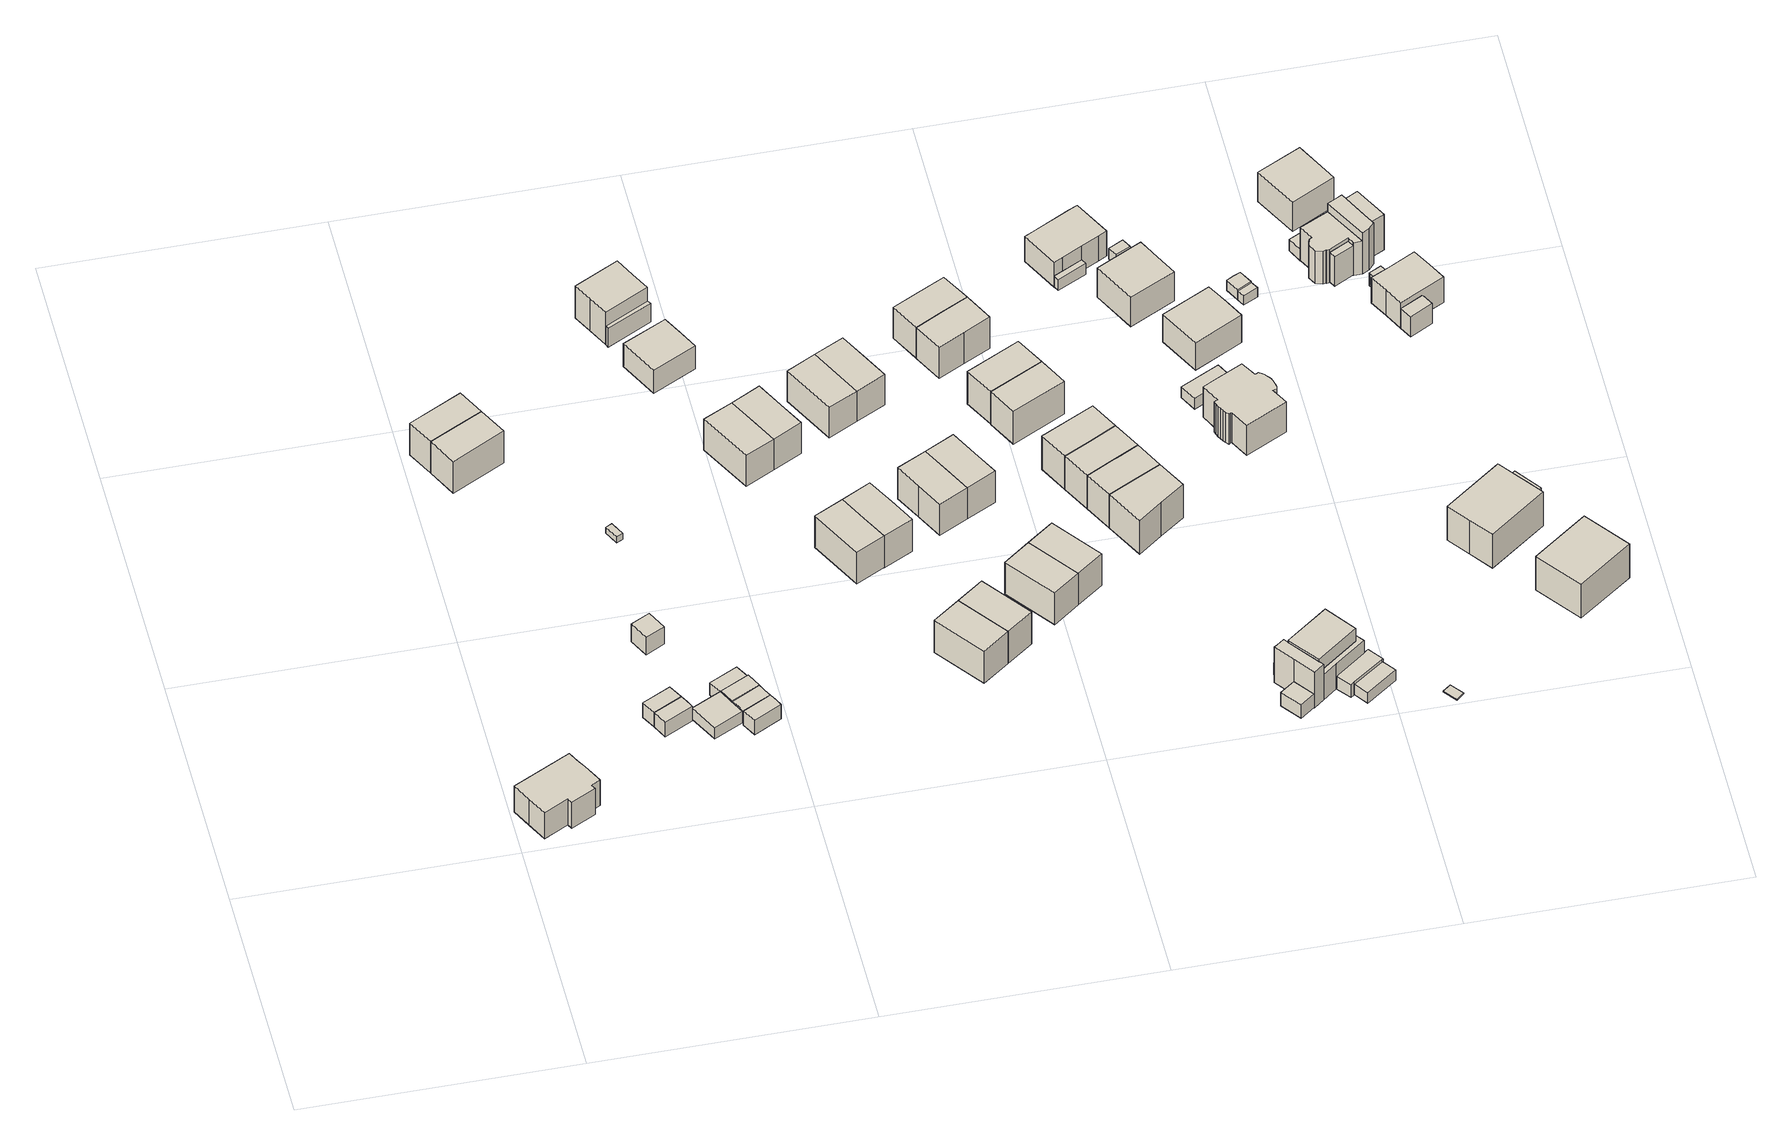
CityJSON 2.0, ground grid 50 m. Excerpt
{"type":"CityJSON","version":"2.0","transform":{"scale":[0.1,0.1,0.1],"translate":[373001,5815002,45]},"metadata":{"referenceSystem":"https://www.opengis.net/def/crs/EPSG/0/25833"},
"CityObjects":{
"building1":{"type":"Building","attributes":{"Gemeindeschluessel":"11000005","BezugspunktDach":"2200","function":"31001_1010","measuredHeight":8.05,"storeysAboveGround":1},"address":[{"country":"Germany","locality":"Berlin","thoroughfareNumber":"6","thoroughfareName":"Saint-Exupéry-Straße"}],"geometry":[{"type":"Solid","lod":"1","boundaries":[[[[0,1,2,3,4,5,6,7,8,9,10,11]],[[12,13,14,15,16,17,18,19,20,21,22,23]],[[12,23,11,10]],[[13,12,10,9]],[[14,13,9,8]],[[15,14,8,7]],[[16,15,7,6]],[[17,16,6,5]],[[18,17,5,4]],[[19,18,4,3]],[[20,19,3,2]],[[21,20,2,1]],[[22,21,1,0]],[[23,22,0,11]]]]}]},
"building2":{"type":"Building","attributes":{"Gemeindeschluessel":"11000005","BezugspunktDach":"2200","function":"31001_1010","measuredHeight":9.46,"storeysAboveGround":2},"address":[{"country":"Germany","locality":"Berlin","thoroughfareNumber":"23","thoroughfareName":"Am Landschaftspark Gatow"}],"geometry":[{"type":"Solid","lod":"1","boundaries":[[[[24,25,26,27,28]],[[29,30,31,32,33]],[[29,33,28,27]],[[30,29,27,26]],[[31,30,26,25]],[[32,31,25,24]],[[33,32,24,28]]]]}]},
"building3":{"type":"Building","attributes":{"Gemeindeschluessel":"11000005","BezugspunktDach":"2200","function":"31001_1010","measuredHeight":9.42,"storeysAboveGround":2},"address":[{"country":"Germany","locality":"Berlin","thoroughfareNumber":"21","thoroughfareName":"Am Landschaftspark Gatow"}],"geometry":[{"type":"Solid","lod":"1","boundaries":[[[[34,35,26,24]],[[30,36,37,32]],[[30,32,24,26]],[[36,30,26,35]],[[37,36,35,34]],[[32,37,34,24]]]]}]},
"building4":{"type":"Building","attributes":{"Gemeindeschluessel":"11000005","BezugspunktDach":"2200","function":"31001_2463","measuredHeight":3.74,"storeysAboveGround":1},"address":[{"country":"Germany","locality":"Berlin","thoroughfareNumber":"17 (4)","thoroughfareName":"Am Landschaftspark Gatow"}],"geometry":[{"type":"Solid","lod":"1","boundaries":[[[[38,39,40,41]],[[42,43,44,45]],[[42,45,41,40]],[[43,42,40,39]],[[44,43,39,38]],[[45,44,38,41]]]]}]},
"building5":{"type":"Building","attributes":{"Gemeindeschluessel":"11000005","BezugspunktDach":"2200","function":"31001_2463","measuredHeight":3.91,"storeysAboveGround":1},"address":[{"country":"Germany","locality":"Berlin","thoroughfareNumber":"17 (5)","thoroughfareName":"Am Landschaftspark Gatow"}],"geometry":[{"type":"Solid","lod":"1","boundaries":[[[[46,47,48,39,38]],[[43,49,50,51,44]],[[43,44,38,39]],[[49,43,39,48]],[[50,49,48,47]],[[51,50,47,46]],[[44,51,46,38]]]]}]},
"building6":{"type":"Building","attributes":{"Gemeindeschluessel":"11000005","BezugspunktDach":"2200","function":"31001_1313","measuredHeight":4.17,"storeysAboveGround":1},"address":[{"country":"Germany","locality":"Berlin","thoroughfareNumber":"10 (1)","thoroughfareName":"Saint-Exupéry-Straße"}],"geometry":[{"type":"Solid","lod":"1","boundaries":[[[[52,53,54,55]],[[56,57,58,59]],[[56,59,55,54]],[[57,56,54,53]],[[58,57,53,52]],[[59,58,52,55]]]]}]},
"building7":{"type":"Building","attributes":{"Gemeindeschluessel":"11000005","BezugspunktDach":"2200","function":"51009_1610","measuredHeight":2.69,"storeysAboveGround":0},"address":[{"country":"Germany","locality":"Berlin"}],"geometry":[{"type":"Solid","lod":"1","boundaries":[[[[60,61,62,63,64,65]],[[66,67,68,69,70,71]],[[66,71,65,64]],[[67,66,64,63]],[[68,67,63,62]],[[69,68,62,61]],[[70,69,61,60]],[[71,70,60,65]]]]}]},
"building8":{"type":"Building","attributes":{"Gemeindeschluessel":"11000005","BezugspunktDach":"2200","function":"31001_2463","measuredHeight":2.83,"storeysAboveGround":1},"address":[{"country":"Germany","locality":"Berlin","thoroughfareNumber":"17","thoroughfareName":"Am Landschaftspark Gatow"}],"geometry":[{"type":"Solid","lod":"1","boundaries":[[[[64,63,72,73,74]],[[75,76,77,78,79]],[[75,79,74,73]],[[76,75,73,72]],[[77,76,72,63]],[[78,77,63,64]],[[79,78,64,74]]]]}]},
"building9":{"type":"Building","attributes":{"Gemeindeschluessel":"11000005","BezugspunktDach":"2200","function":"31001_2463","measuredHeight":3.76,"storeysAboveGround":1},"address":[{"country":"Germany","locality":"Berlin","thoroughfareNumber":"17 (1)","thoroughfareName":"Am Landschaftspark Gatow"}],"geometry":[{"type":"Solid","lod":"1","boundaries":[[[[80,81,82,83]],[[84,85,86,87]],[[84,87,83,82]],[[85,84,82,81]],[[86,85,81,80]],[[87,86,80,83]]]]}]},
"building10":{"type":"Building","attributes":{"Gemeindeschluessel":"11000005","BezugspunktDach":"2200","function":"31001_2523","measuredHeight":1.41,"storeysAboveGround":1},"address":[{"country":"Germany","locality":"Berlin","thoroughfareNumber":"10 (2)","thoroughfareName":"Saint-Exupéry-Straße"}],"geometry":[{"type":"Solid","lod":"1","boundaries":[[[[88,89,90,91]],[[92,93,94,95]],[[92,95,91,90]],[[93,92,90,89]],[[94,93,89,88]],[[95,94,88,91]]]]}]},
"building11":{"type":"Building","attributes":{"Gemeindeschluessel":"11000005","BezugspunktDach":"2200","function":"31001_2463","measuredHeight":3.39,"storeysAboveGround":1},"address":[{"country":"Germany","locality":"Berlin","thoroughfareNumber":"17 (2)","thoroughfareName":"Am Landschaftspark Gatow"}],"geometry":[{"type":"Solid","lod":"1","boundaries":[[[[96,97,98,99,100,101,102]],[[103,104,105,106,69,107,68]],[[103,68,102,101]],[[104,103,101,100]],[[105,104,100,99]],[[106,105,99,98]],[[69,106,98,97]],[[107,69,97,96]],[[68,107,96,102]]]]}]},
"building12":{"type":"Building","attributes":{"Gemeindeschluessel":"11000005","BezugspunktDach":"2200","function":"31001_2463","measuredHeight":3.74,"storeysAboveGround":1},"address":[{"country":"Germany","locality":"Berlin","thoroughfareNumber":"17 (3)","thoroughfareName":"Am Landschaftspark Gatow"}],"geometry":[{"type":"Solid","lod":"1","boundaries":[[[[108,109,110,99,98]],[[111,112,113,114,115]],[[111,115,98,99]],[[112,111,99,110]],[[113,112,110,109]],[[114,113,109,108]],[[115,114,108,98]]]]}]},
"building13":{"type":"Building","attributes":{"Gemeindeschluessel":"11000005","BezugspunktDach":"2200","function":"31001_1010","measuredHeight":8.36,"storeysAboveGround":1},"address":[{"country":"Germany","locality":"Berlin","thoroughfareNumber":"30","thoroughfareName":"Am Landschaftspark Gatow"}],"geometry":[{"type":"Solid","lod":"1","boundaries":[[[[116,117,118,119,120,121]],[[122,123,124,125,126,127]],[[122,127,121,120]],[[123,122,120,119]],[[124,123,119,118]],[[125,124,118,117]],[[126,125,117,116]],[[127,126,116,121]]]]}]},
"building14":{"type":"Building","attributes":{"Gemeindeschluessel":"11000005","BezugspunktDach":"2200","function":"51009_1610","measuredHeight":4.44,"storeysAboveGround":0},"address":[{"country":"Germany","locality":"Berlin"}],"geometry":[{"type":"Solid","lod":"1","boundaries":[[[[128,129,130,131]],[[124,132,133,125]],[[124,125,131,130]],[[132,124,130,129]],[[133,132,129,128]],[[125,133,128,131]]]]}]},
"building15":{"type":"Building","attributes":{"Gemeindeschluessel":"11000005","BezugspunktDach":"2200","function":"31001_1010","measuredHeight":7.75,"storeysAboveGround":1},"address":[{"country":"Germany","locality":"Berlin","thoroughfareNumber":"28","thoroughfareName":"Am Landschaftspark Gatow"}],"geometry":[{"type":"Solid","lod":"1","boundaries":[[[[134,135,136,137,138]],[[139,140,141,142,143]],[[139,143,138,137]],[[140,139,137,136]],[[141,140,136,135]],[[142,141,135,134]],[[143,142,134,138]]]]}]},
"building16":{"type":"Building","attributes":{"Gemeindeschluessel":"11000005","BezugspunktDach":"2200","function":"31001_1010","measuredHeight":10.39,"storeysAboveGround":2},"address":[{"country":"Germany","locality":"Berlin","thoroughfareNumber":"78","thoroughfareName":"Jules-Verne-Straße"}],"geometry":[{"type":"Solid","lod":"1","boundaries":[[[[144,145,146,147,148]],[[149,150,151,152,153]],[[149,153,148,147]],[[150,149,147,146]],[[151,150,146,145]],[[152,151,145,144]],[[153,152,144,148]]]]}]},
"building17":{"type":"Building","attributes":{"Gemeindeschluessel":"11000005","BezugspunktDach":"2200","function":"31001_1010","measuredHeight":9.96,"storeysAboveGround":2},"address":[{"country":"Germany","locality":"Berlin","thoroughfareNumber":"14","thoroughfareName":"Am Landschaftspark Gatow"}],"geometry":[{"type":"Solid","lod":"1","boundaries":[[[[154,155,156,157,158]],[[159,160,161,162,163]],[[159,163,158,157]],[[160,159,157,156]],[[161,160,156,155]],[[162,161,155,154]],[[163,162,154,158]]]]}]},
"building18":{"type":"Building","attributes":{"Gemeindeschluessel":"11000005","BezugspunktDach":"2200","function":"31001_1010","measuredHeight":10.44,"storeysAboveGround":2},"address":[{"country":"Germany","locality":"Berlin","thoroughfareNumber":"80","thoroughfareName":"Jules-Verne-Straße"}],"geometry":[{"type":"Solid","lod":"1","boundaries":[[[[145,164,165,166,147]],[[167,168,169,151,149]],[[167,149,147,166]],[[168,167,166,165]],[[169,168,165,164]],[[151,169,164,145]],[[149,151,145,147]]]]}]},
"building19":{"type":"Building","attributes":{"Gemeindeschluessel":"11000005","BezugspunktDach":"2200","function":"31001_1010","measuredHeight":10.12,"storeysAboveGround":2},"address":[{"country":"Germany","locality":"Berlin","thoroughfareNumber":"16","thoroughfareName":"Am Landschaftspark Gatow"}],"geometry":[{"type":"Solid","lod":"1","boundaries":[[[[155,170,171,172,157]],[[173,174,175,176,177]],[[173,177,157,172]],[[174,173,172,171]],[[175,174,171,170]],[[176,175,170,155]],[[177,176,155,157]]]]}]},
"building20":{"type":"Building","attributes":{"Gemeindeschluessel":"11000005","BezugspunktDach":"2200","function":"31001_1010","measuredHeight":9.43,"storeysAboveGround":2},"address":[{"country":"Germany","locality":"Berlin","thoroughfareNumber":"12","thoroughfareName":"Am Landschaftspark Gatow"}],"geometry":[{"type":"Solid","lod":"1","boundaries":[[[[178,179,180,181,182]],[[183,184,185,186,187]],[[183,187,182,181]],[[184,183,181,180]],[[185,184,180,179]],[[186,185,179,178]],[[187,186,178,182]]]]}]},
"building21":{"type":"Building","attributes":{"Gemeindeschluessel":"11000005","BezugspunktDach":"2200","function":"31001_1010","measuredHeight":9.46,"storeysAboveGround":2},"address":[{"country":"Germany","locality":"Berlin","thoroughfareNumber":"121","thoroughfareName":"Seekorso"}],"geometry":[{"type":"Solid","lod":"1","boundaries":[[[[179,188,189,190,181]],[[191,192,193,185,183]],[[191,183,181,190]],[[192,191,190,189]],[[193,192,189,188]],[[185,193,188,179]],[[183,185,179,181]]]]}]},
"building22":{"type":"Building","attributes":{"Gemeindeschluessel":"11000005","BezugspunktDach":"2200","function":"31001_1010","measuredHeight":9.13,"storeysAboveGround":2},"address":[{"country":"Germany","locality":"Berlin","thoroughfareNumber":"82","thoroughfareName":"Jules-Verne-Straße"}],"geometry":[{"type":"Solid","lod":"1","boundaries":[[[[194,195,196,197,198]],[[199,200,201,202,203]],[[199,203,198,197]],[[200,199,197,196]],[[201,200,196,195]],[[202,201,195,194]],[[203,202,194,198]]]]}]},
"building23":{"type":"Building","attributes":{"Gemeindeschluessel":"11000005","BezugspunktDach":"2200","function":"31001_1010","measuredHeight":10.06,"storeysAboveGround":2},"address":[{"country":"Germany","locality":"Berlin","thoroughfareNumber":"18","thoroughfareName":"Am Landschaftspark Gatow"}],"geometry":[{"type":"Solid","lod":"1","boundaries":[[[[204,205,206,207,208,209]],[[210,211,212,213,214,215]],[[210,215,209,208]],[[211,210,208,207]],[[212,211,207,206]],[[213,212,206,205]],[[214,213,205,204]],[[215,214,204,209]]]]}]},
"building24":{"type":"Building","attributes":{"Gemeindeschluessel":"11000005","BezugspunktDach":"2200","function":"31001_1010","measuredHeight":9.17,"storeysAboveGround":2},"address":[{"country":"Germany","locality":"Berlin","thoroughfareNumber":"84","thoroughfareName":"Jules-Verne-Straße"}],"geometry":[{"type":"Solid","lod":"1","boundaries":[[[[195,216,217,218,197]],[[219,220,221,201,199]],[[219,199,197,218]],[[220,219,218,217]],[[221,220,217,216]],[[201,221,216,195]],[[199,201,195,197]]]]}]},
"building25":{"type":"Building","attributes":{"Gemeindeschluessel":"11000005","BezugspunktDach":"2200","function":"31001_1010","measuredHeight":9.48,"storeysAboveGround":2},"address":[{"country":"Germany","locality":"Berlin","thoroughfareNumber":"123","thoroughfareName":"Seekorso"}],"geometry":[{"type":"Solid","lod":"1","boundaries":[[[[222,223,224,225]],[[226,227,228,229]],[[226,229,225,224]],[[227,226,224,223]],[[228,227,223,222]],[[229,228,222,225]]]]}]},
"building26":{"type":"Building","attributes":{"Gemeindeschluessel":"11000005","BezugspunktDach":"2200","function":"31001_1010","measuredHeight":10.09,"storeysAboveGround":2},"address":[{"country":"Germany","locality":"Berlin","thoroughfareNumber":"20","thoroughfareName":"Am Landschaftspark Gatow"}],"geometry":[{"type":"Solid","lod":"1","boundaries":[[[[206,230,231,232,208]],[[233,234,235,212,210]],[[233,210,208,232]],[[234,233,232,231]],[[235,234,231,230]],[[212,235,230,206]],[[210,212,206,208]]]]}]},
"building27":{"type":"Building","attributes":{"Gemeindeschluessel":"11000005","BezugspunktDach":"2200","function":"31001_1010","measuredHeight":9.51,"storeysAboveGround":2},"address":[{"country":"Germany","locality":"Berlin","thoroughfareNumber":"125","thoroughfareName":"Seekorso"}],"geometry":[{"type":"Solid","lod":"1","boundaries":[[[[236,223,237,238,239,224]],[[240,241,242,227,243,226]],[[240,226,224,239]],[[241,240,239,238]],[[242,241,238,237]],[[227,242,237,223]],[[243,227,223,236]],[[226,243,236,224]]]]}]},
"building28":{"type":"Building","attributes":{"Gemeindeschluessel":"11000005","BezugspunktDach":"2200","function":"31001_1010","measuredHeight":9.91,"storeysAboveGround":2},"address":[{"country":"Germany","locality":"Berlin","thoroughfareNumber":"11A","thoroughfareName":"Ikaruspfad"}],"geometry":[{"type":"Solid","lod":"1","boundaries":[[[[244,245,246,247,248,249]],[[250,251,252,253,254,255]],[[250,255,249,248]],[[251,250,248,247]],[[252,251,247,246]],[[253,252,246,245]],[[254,253,245,244]],[[255,254,244,249]]]]}]},
"building29":{"type":"Building","attributes":{"Gemeindeschluessel":"11000005","BezugspunktDach":"2200","function":"31001_1010","measuredHeight":9.99,"storeysAboveGround":2},"address":[{"country":"Germany","locality":"Berlin","thoroughfareNumber":"11","thoroughfareName":"Ikaruspfad"}],"geometry":[{"type":"Solid","lod":"1","boundaries":[[[[256,257,258,246,245,244]],[[259,260,261,262,263,264]],[[259,264,244,245]],[[260,259,245,246]],[[261,260,246,258]],[[262,261,258,257]],[[263,262,257,256]],[[264,263,256,244]]]]}]},
"building30":{"type":"Building","attributes":{"Gemeindeschluessel":"11000005","BezugspunktDach":"2200","function":"31001_1010","measuredHeight":9.76,"storeysAboveGround":2},"address":[{"country":"Germany","locality":"Berlin","thoroughfareNumber":"9A","thoroughfareName":"Ikaruspfad"}],"geometry":[{"type":"Solid","lod":"1","boundaries":[[[[265,266,267,268,269]],[[270,271,272,273,274]],[[270,274,269,268]],[[271,270,268,267]],[[272,271,267,266]],[[273,272,266,265]],[[274,273,265,269]]]]}]},
"building31":{"type":"Building","attributes":{"Gemeindeschluessel":"11000005","BezugspunktDach":"2200","function":"31001_1010","measuredHeight":9.85,"storeysAboveGround":2},"address":[{"country":"Germany","locality":"Berlin","thoroughfareNumber":"9","thoroughfareName":"Ikaruspfad"}],"geometry":[{"type":"Solid","lod":"1","boundaries":[[[[275,276,266,265]],[[277,278,279,280]],[[277,280,265,266]],[[278,277,266,276]],[[279,278,276,275]],[[280,279,275,265]]]]}]},
"building32":{"type":"Building","attributes":{"Gemeindeschluessel":"11000005","BezugspunktDach":"2200","function":"31001_1010","measuredHeight":9.52,"storeysAboveGround":2},"address":[{"country":"Germany","locality":"Berlin","thoroughfareNumber":"7","thoroughfareName":"Ikaruspfad"}],"geometry":[{"type":"Solid","lod":"1","boundaries":[[[[281,282,283,284,285,286]],[[287,288,289,290,291,292]],[[287,292,286,285]],[[288,287,285,284]],[[289,288,284,283]],[[290,289,283,282]],[[291,290,282,281]],[[292,291,281,286]]]]}]},
"building33":{"type":"Building","attributes":{"Gemeindeschluessel":"11000005","BezugspunktDach":"2200","function":"31001_1010","measuredHeight":9.52,"storeysAboveGround":2},"address":[{"country":"Germany","locality":"Berlin","thoroughfareNumber":"5","thoroughfareName":"Ikaruspfad"}],"geometry":[{"type":"Solid","lod":"1","boundaries":[[[[293,294,295,296,283,297,282,281]],[[290,298,289,299,300,301,302,291]],[[290,291,281,282]],[[298,290,282,297]],[[289,298,297,283]],[[299,289,283,296]],[[300,299,296,295]],[[301,300,295,294]],[[302,301,294,293]],[[291,302,293,281]]]]}]},
"building34":{"type":"Building","attributes":{"Gemeindeschluessel":"11000005","BezugspunktDach":"2200","function":"31001_1010","measuredHeight":9.53,"storeysAboveGround":2},"address":[{"country":"Germany","locality":"Berlin","thoroughfareNumber":"3","thoroughfareName":"Ikaruspfad"}],"geometry":[{"type":"Solid","lod":"1","boundaries":[[[[303,304,305,296,294,293]],[[301,299,306,307,308,302]],[[301,302,293,294]],[[299,301,294,296]],[[306,299,296,305]],[[307,306,305,304]],[[308,307,304,303]],[[302,308,303,293]]]]}]},
"building35":{"type":"Building","attributes":{"Gemeindeschluessel":"11000005","BezugspunktDach":"2200","function":"31001_1010","measuredHeight":9.52,"storeysAboveGround":2},"address":[{"country":"Germany","locality":"Berlin","thoroughfareNumber":"1","thoroughfareName":"Ikaruspfad"}],"geometry":[{"type":"Solid","lod":"1","boundaries":[[[[309,310,311,305,303]],[[306,312,313,314,308]],[[306,308,303,305]],[[312,306,305,311]],[[313,312,311,310]],[[314,313,310,309]],[[308,314,309,303]]]]}]},
"building36":{"type":"Building","attributes":{"Gemeindeschluessel":"11000005","function":"31001_1010"},"address":[{"country":"Germany","locality":"Berlin","thoroughfareNumber":"122","thoroughfareName":"Seekorso"}],"children":["building36-1","building36-2","building36-3","building36-4","building36-5","building36-6"]},
"building36-1":{"type":"BuildingPart","attributes":{"BezugspunktDach":"2200","measuredHeight":9.52,"storeysAboveGround":3},"parents":["building36"],"geometry":[{"type":"MultiSurface","lod":"1","boundaries":[[[315,316,317,318]],[[319,320,321,322]],[[319,323,324,322,318,317]],[[320,325,323,319,317,316]],[[326,325,316,315]],[[322,327,328,315,318]],[[322,324,323,319]],[[319,323,325,320]],[[329,321,320,325,326]],[[321,330,328,327,322]]]}]},
"building36-2":{"type":"BuildingPart","attributes":{"BezugspunktDach":"2200","measuredHeight":2.7,"storeysAboveGround":3},"parents":["building36"],"geometry":[{"type":"MultiSurface","lod":"1","boundaries":[[[331,332,333,334]],[[335,336,337,338]],[[335,338,334,333]],[[336,335,333,332]],[[338,337,331,334]],[[339,340,331,337]],[[336,332,340,339]]]}]},
"building36-3":{"type":"BuildingPart","attributes":{"BezugspunktDach":"2200","measuredHeight":8.52,"storeysAboveGround":3},"parents":["building36"],"geometry":[{"type":"MultiSurface","lod":"1","boundaries":[[[341,342,343,344,328,327,345,346,347]],[[348,349,322,321,350,351,352,353,354]],[[331,337,348,354,347,346]],[[340,331,337,339,349,348,346,345]],[[324,355,345,327]],[[350,356,326,328,344]],[[351,350,344,343]],[[352,351,343,342]],[[353,352,357,352,353,358,359,342,341]],[[354,353,341,347]],[[332,336,339,340]],[[322,349,355,324]],[[321,322,327,328]],[[321,326,356,350]],[[359,358,353,352,357]]]}]},
"building36-4":{"type":"BuildingPart","attributes":{"BezugspunktDach":"2200","measuredHeight":6.08,"storeysAboveGround":3},"parents":["building36"],"geometry":[{"type":"MultiSurface","lod":"1","boundaries":[[[324,323,325,326,356,360,361,362,363,364,365,355]],[[366,367,368,369,370,371,350,321,320,319,322,349]],[[366,349,339,336,332,340,355,365]],[[367,366,365,364]],[[368,367,364,363]],[[369,368,363,362],[368,369,372,373]],[[370,369,362,361]],[[371,370,361,360]],[[350,371,360,356]],[[319,320,319,323]],[[322,319,322,324]],[[340,332,336,339]],[[372,369,368,373]],[[321,350,356,326]],[[320,321,374,326,325,375]],[[325,323,319,320]],[[323,324,322,319]],[[324,355,349,322]]]}]},
"building36-5":{"type":"BuildingPart","attributes":{"BezugspunktDach":"2200","measuredHeight":2.92,"storeysAboveGround":3},"parents":["building36"],"geometry":[{"type":"Solid","lod":"1","boundaries":[[[[372,376,377,373]],[[378,379,369,368]],[[378,368,373,377]],[[379,378,377,376]],[[369,379,376,372]],[[368,369,372,373]]]]}]},
"building36-6":{"type":"BuildingPart","attributes":{"BezugspunktDach":"2200","measuredHeight":3.2,"storeysAboveGround":3},"parents":["building36"],"geometry":[{"type":"Solid","lod":"1","boundaries":[[[[380,359,358,381]],[[353,352,382,383]],[[353,383,381,358]],[[382,352,359,380]],[[383,382,380,381]],[[352,353,358,359]]]]}]},
"building37":{"type":"Building","attributes":{"Gemeindeschluessel":"11000005","BezugspunktDach":"2200","function":"31001_2463","measuredHeight":3.14,"storeysAboveGround":1},"address":[{"country":"Germany","locality":"Berlin","thoroughfareNumber":"122 (1)","thoroughfareName":"Seekorso"}],"geometry":[{"type":"Solid","lod":"1","boundaries":[[[[384,385,386,387,388,389,390]],[[370,391,392,393,394,395,371]],[[370,371,390,389]],[[391,370,389,388]],[[392,391,388,387]],[[393,392,387,386]],[[394,393,386,385]],[[395,394,385,384]],[[371,395,384,390]]]]}]},
"building38":{"type":"Building","attributes":{"Gemeindeschluessel":"11000005","BezugspunktDach":"2200","function":"31001_2463","measuredHeight":3.14,"storeysAboveGround":1},"address":[{"country":"Germany","locality":"Berlin","thoroughfareNumber":"7 (1)","thoroughfareName":"Hellmuth-Hirth-Zeile"}],"geometry":[{"type":"Solid","lod":"1","boundaries":[[[[396,397,398,399]],[[400,401,402,403]],[[400,403,399,398]],[[401,400,398,397]],[[402,401,397,396]],[[403,402,396,399]]]]}]},
"building39":{"type":"Building","attributes":{"Gemeindeschluessel":"11000005","BezugspunktDach":"2200","function":"51009_1610","measuredHeight":2.6,"storeysAboveGround":0},"address":[{"country":"Germany","locality":"Berlin"}],"geometry":[{"type":"Solid","lod":"1","boundaries":[[[[404,405,406,407]],[[408,409,410,411]],[[408,411,407,406]],[[409,408,406,405]],[[410,409,405,404]],[[411,410,404,407]]]]}]},
"building40":{"type":"Building","attributes":{"Gemeindeschluessel":"11000005","BezugspunktDach":"2200","function":"31001_1010","measuredHeight":7.65,"storeysAboveGround":1},"address":[{"country":"Germany","locality":"Berlin","thoroughfareNumber":"8","thoroughfareName":"Ikaruspfad"}],"geometry":[{"type":"Solid","lod":"1","boundaries":[[[[412,413,414,415,416,417,418,419,420]],[[421,422,423,424,425,426,427,428,429]],[[421,429,420,419]],[[422,421,419,418]],[[423,422,418,417]],[[424,423,417,416]],[[425,424,416,415]],[[426,425,415,414]],[[427,426,414,413]],[[428,427,413,412]],[[429,428,412,420]]]]}]},
"building41":{"type":"Building","attributes":{"Gemeindeschluessel":"11000005","BezugspunktDach":"2200","function":"31001_2463","measuredHeight":2.67,"storeysAboveGround":1},"address":[{"country":"Germany","locality":"Berlin","thoroughfareNumber":"2 (1)","thoroughfareName":"Ikaruspfad"}],"geometry":[{"type":"Solid","lod":"1","boundaries":[[[[430,431,432,433]],[[434,435,436,437]],[[434,437,433,432]],[[435,434,432,431]],[[436,435,431,430]],[[437,436,430,433]]]]}]},
"building42":{"type":"Building","attributes":{"Gemeindeschluessel":"11000005","BezugspunktDach":"2200","function":"31001_1010","measuredHeight":9.73,"storeysAboveGround":1},"address":[{"country":"Germany","locality":"Berlin","thoroughfareNumber":"6","thoroughfareName":"Ikaruspfad"}],"geometry":[{"type":"Solid","lod":"1","boundaries":[[[[438,439,440,441,442]],[[443,444,445,446,447]],[[443,447,442,441]],[[444,443,441,440]],[[445,444,440,439]],[[446,445,439,438]],[[447,446,438,442]]]]}]},
"building43":{"type":"Building","attributes":{"Gemeindeschluessel":"11000005","BezugspunktDach":"2200","function":"31001_1010","measuredHeight":8.57,"storeysAboveGround":2},"address":[{"country":"Germany","locality":"Berlin","thoroughfareNumber":"2","thoroughfareName":"Ikaruspfad"}],"geometry":[{"type":"Solid","lod":"1","boundaries":[[[[448,449,450,451,452,453,454,455,456,457,458,459,460,461,462,463,464,465,466,467,468,469,470,471,472,473,474,475,476]],[[477,478,479,480,481,482,483,484,485,486,487,488,489,490,491,492,493,494,495,496,497,498,499,500,501,502,503,504,505]],[[477,505,476,475]],[[478,477,475,474]],[[479,478,474,473]],[[480,479,473,472]],[[481,480,472,471]],[[482,481,471,470]],[[483,482,470,469]],[[484,483,469,468]],[[485,484,468,467]],[[486,485,467,466]],[[487,486,466,465]],[[488,487,465,464]],[[489,488,464,463]],[[490,489,463,462]],[[491,490,462,461]],[[492,491,461,460]],[[493,492,460,459]],[[494,493,459,458]],[[495,494,458,457]],[[496,495,457,456]],[[497,496,456,455]],[[498,497,455,454]],[[499,498,454,453]],[[500,499,453,452]],[[501,500,452,451]],[[502,501,451,450]],[[503,502,450,449]],[[504,503,449,448]],[[505,504,448,476]]]]}]},
"building44":{"type":"Building","attributes":{"Gemeindeschluessel":"11000005","BezugspunktDach":"2200","function":"31001_1000","measuredHeight":0.143,"storeysAboveGround":1},"address":[{"country":"Germany","locality":"Berlin","thoroughfareNumber":"7 (2)","thoroughfareName":"Hellmuth-Hirth-Zeile"}],"geometry":[{"type":"Solid","lod":"1","boundaries":[[[[506,507,508,509]],[[510,511,512,513]],[[510,513,509,508]],[[511,510,508,507]],[[512,511,507,506]],[[513,512,506,509]]]]}]},
"building45":{"type":"Building","attributes":{"Gemeindeschluessel":"11000005","BezugspunktDach":"2200","function":"31001_1000","measuredHeight":2.49,"storeysAboveGround":1},"address":[{"country":"Germany","locality":"Berlin","thoroughfareNumber":"8 (1)","thoroughfareName":"Ikaruspfad"}],"geometry":[{"type":"Solid","lod":"1","boundaries":[[[[514,515,516,517]],[[518,519,520,521]],[[518,521,517,516]],[[519,518,516,515]],[[520,519,515,514]],[[521,520,514,517]]]]}]},
"building46":{"type":"Building","attributes":{"Gemeindeschluessel":"11000005","BezugspunktDach":"2200","function":"31001_1010","measuredHeight":8.83,"storeysAboveGround":1},"address":[{"country":"Germany","locality":"Berlin","thoroughfareNumber":"4","thoroughfareName":"Ikaruspfad"}],"geometry":[{"type":"Solid","lod":"1","boundaries":[[[[522,523,524,525,526]],[[527,528,529,530,531]],[[527,531,526,525]],[[528,527,525,524]],[[529,528,524,523]],[[530,529,523,522]],[[531,530,522,526]]]]}]},
"building47":{"type":"Building","attributes":{"Gemeindeschluessel":"11000005","BezugspunktDach":"2200","function":"31001_1000","measuredHeight":2.68,"storeysAboveGround":1},"address":[{"country":"Germany","locality":"Berlin","thoroughfareNumber":"3 (2)","thoroughfareName":"Dädaluspfad"}],"geometry":[{"type":"Solid","lod":"1","boundaries":[[[[532,533,534,535,536]],[[537,538,539,540,541]],[[537,541,536,535]],[[538,537,535,534]],[[539,538,534,533]],[[540,539,533,532]],[[541,540,532,536]]]]}]},
"building48":{"type":"Building","attributes":{"Gemeindeschluessel":"11000005","BezugspunktDach":"2200","function":"51009_1610","measuredHeight":2.29,"storeysAboveGround":0},"address":[{"country":"Germany","locality":"Berlin"}],"geometry":[{"type":"Solid","lod":"1","boundaries":[[[[542,543,544,545]],[[539,546,547,540]],[[539,540,545,544]],[[546,539,544,543]],[[547,546,543,542]],[[540,547,542,545]]]]}]},
"building49":{"type":"Building","attributes":{"Gemeindeschluessel":"11000005","BezugspunktDach":"2200","function":"31001_1010","measuredHeight":9.86,"storeysAboveGround":2},"address":[{"country":"Germany","locality":"Berlin","thoroughfareNumber":"124","thoroughfareName":"Seekorso"}],"geometry":[{"type":"Solid","lod":"1","boundaries":[[[[548,549,550,551,552,553,554,555]],[[556,557,558,559,560,561,562,563]],[[556,563,555,554]],[[557,556,554,553]],[[558,557,553,552]],[[559,558,552,551]],[[560,559,551,550]],[[561,560,550,549]],[[562,561,549,548]],[[563,562,548,555]]]]}]},
"building50":{"type":"Building","attributes":{"Gemeindeschluessel":"11000005","BezugspunktDach":"2200","function":"31001_2463","measuredHeight":2.74,"storeysAboveGround":1},"address":[{"country":"Germany","locality":"Berlin","thoroughfareNumber":"3 (1)","thoroughfareName":"Dädaluspfad"}],"geometry":[{"type":"Solid","lod":"1","boundaries":[[[[564,565,566,567,568]],[[569,570,571,572,573]],[[569,573,568,567]],[[570,569,567,566]],[[571,570,566,565]],[[572,571,565,564]],[[573,572,564,568]]]]}]},
"building51":{"type":"Building","attributes":{"Gemeindeschluessel":"11000005","BezugspunktDach":"2200","function":"51009_1610","measuredHeight":6.98,"storeysAboveGround":0},"address":[{"country":"Germany","locality":"Berlin"}],"geometry":[{"type":"Solid","lod":"1","boundaries":[[[[574,575,576,577]],[[578,579,580,581]],[[578,581,577,576]],[[579,578,576,575]],[[580,579,575,574]],[[581,580,574,577]]]]}]},
"building52":{"type":"Building","attributes":{"Gemeindeschluessel":"11000005","BezugspunktDach":"2200","function":"31001_1010","measuredHeight":10.05,"storeysAboveGround":2},"address":[{"country":"Germany","locality":"Berlin","thoroughfareNumber":"6","thoroughfareName":"Hellmuth-Hirth-Zeile"}],"geometry":[{"type":"Solid","lod":"1","boundaries":[[[[582,583,584,585]],[[586,587,588,589]],[[586,589,585,584]],[[587,586,584,583]],[[588,587,583,582]],[[589,588,582,585]]]]}]},
"building53":{"type":"Building","attributes":{"Gemeindeschluessel":"11000005","BezugspunktDach":"2200","function":"31001_2463","measuredHeight":4.13,"storeysAboveGround":1},"address":[{"country":"Germany","locality":"Berlin","thoroughfareNumber":"124 (1)","thoroughfareName":"Seekorso"}],"geometry":[{"type":"Solid","lod":"1","boundaries":[[[[590,591,592,593]],[[594,595,559,557]],[[594,557,593,592]],[[595,594,592,591]],[[559,595,591,590]],[[557,559,590,593]]]]}]},
"building54":{"type":"Building","attributes":{"Gemeindeschluessel":"11000005","BezugspunktDach":"2200","function":"31001_1010","measuredHeight":9.84,"storeysAboveGround":2},"address":[{"country":"Germany","locality":"Berlin","thoroughfareNumber":"5","thoroughfareName":"Dädaluspfad"}],"geometry":[{"type":"Solid","lod":"1","boundaries":[[[[596,597,598,599]],[[600,601,602,603]],[[600,603,599,598]],[[601,600,598,597]],[[602,601,597,596]],[[603,602,596,599]]]]}]},
"building55":{"type":"Building","attributes":{"Gemeindeschluessel":"11000005","function":"31001_1010"},"address":[{"country":"Germany","locality":"Berlin","thoroughfareNumber":"3","thoroughfareName":"Dädaluspfad"}],"children":["building55-1","building55-2","building55-3"]},
"building55-1":{"type":"BuildingPart","attributes":{"BezugspunktDach":"2200","measuredHeight":9.91,"storeysAboveGround":3},"parents":["building55"],"geometry":[{"type":"MultiSurface","lod":"1","boundaries":[[[604,605,606,607,608,609,610]],[[611,612,613,614,615,616,617]],[[611,617,610,609]],[[612,611,609,608]],[[618,619,608,607]],[[612,620,612,613]],[[614,613,607,606]],[[615,614,606,605]],[[616,615,605,604]],[[621,622,623,622,624,604,610]],[[613,612,620,619,618]],[[625,617,623,622,621]],[[616,624,622,623]]]}]},
"building55-2":{"type":"BuildingPart","attributes":{"BezugspunktDach":"2200","measuredHeight":9.84,"storeysAboveGround":3},"parents":["building55"],"geometry":[{"type":"Solid","lod":"1","boundaries":[[[[626,627,628,629,630,631,632,633,634,635,636,637,624,622,621,638]],[[617,623,616,639,640,641,642,643,644,645,646,647,648,649,650,651]],[[617,651,638,621]],[[617,621,617,623]],[[623,622,623,616]],[[639,616,624,637]],[[640,639,637,636]],[[641,640,636,635]],[[642,641,635,634]],[[643,642,634,633]],[[644,643,633,632]],[[645,644,632,631]],[[646,645,631,630]],[[647,646,630,629]],[[648,647,629,628]],[[649,648,628,627]],[[650,649,627,626]],[[651,650,626,638]],[[623,617,621,622]],[[616,623,622,624]]]]}]},
"building55-3":{"type":"BuildingPart","attributes":{"BezugspunktDach":"2200","measuredHeight":10.04,"storeysAboveGround":3},"parents":["building55"],"geometry":[{"type":"Solid","lod":"1","boundaries":[[[[618,652,653,654,619]],[[655,656,657,613,612]],[[655,612,619,654]],[[656,655,654,653]],[[657,656,653,652]],[[613,657,652,618]],[[612,613,618,619]]]]}]},
"building56":{"type":"Building","attributes":{"Gemeindeschluessel":"11000005","BezugspunktDach":"2200","function":"31001_1000","measuredHeight":3.12,"storeysAboveGround":1},"address":[{"country":"Germany","locality":"Berlin","thoroughfareNumber":"1 (1)","thoroughfareName":"Dädaluspfad"}],"geometry":[{"type":"Solid","lod":"1","boundaries":[[[[658,659,660,661]],[[662,663,664,665]],[[662,665,661,660]],[[663,662,660,659]],[[664,663,659,658]],[[665,664,658,661]]]]}]},
"building57":{"type":"Building","attributes":{"Gemeindeschluessel":"11000005","function":"31001_1010"},"address":[{"country":"Germany","locality":"Berlin","thoroughfareNumber":"1","thoroughfareName":"Dädaluspfad"}],"children":["building57-1","building57-2"]},
"building57-1":{"type":"BuildingPart","attributes":{"BezugspunktDach":"2200","measuredHeight":7.36,"storeysAboveGround":1},"parents":["building57"],"geometry":[{"type":"MultiSurface","lod":"1","boundaries":[[[666,667,668,669,670,671,672,673]],[[674,675,676,677,678,679,680,681]],[[674,681,673,672]],[[675,674,672,671]],[[676,675,671,670]],[[677,676,670,669]],[[678,677,669,668]],[[682,683,684,685,678,668,667]],[[680,679,667,666]],[[681,680,666,673]],[[679,685,684,683,682]]]}]},
"building57-2":{"type":"BuildingPart","attributes":{"BezugspunktDach":"2200","measuredHeight":4.87,"storeysAboveGround":1},"parents":["building57"],"geometry":[{"type":"Solid","lod":"1","boundaries":[[[[686,687,684,683]],[[685,688,689,679]],[[688,685,684,687]],[[689,688,687,686]],[[679,689,686,683]],[[685,679,683,684]]]]}]}
},
"vertices":[
[25,57,71],[43,21,71],[88,44,71],[93,35,71],[138,58,71],[133,67,71],[150,76,71],[140,96,71],[132,112,71],[123,127,71],[113,147,71],[7,93,71],[113,147,9],[123,127,9],[132,112,9],[140,96,9],[150,76,9],[133,67,9],[138,58,9],[93,35,9],[88,44,9],[43,21,9],[25,57,9],[7,93,9],
[39,885,91],[88,910,91],[137,935,91],[112,984,91],[14,934,91],[112,984,15],[137,935,15],[88,910,15],[39,885,15],[14,934,15],
[66,831,91],[164,882,91],[164,882,15],[66,831,15],
[277,231,48],[329,257,48],[315,283,48],[263,257,48],[315,283,13],[329,257,13],[277,231,13],[263,257,13],
[290,204,48],[342,231,48],[336,244,48],[336,244,13],[342,231,13],[290,204,13],
[300,397,55],[335,415,55],[317,451,55],[282,433,55],[317,451,13],[335,415,13],[300,397,13],[282,433,13],
[369,178,44],[422,205,44],[410,229,44],[397,256,44],[396,258,44],[342,231,44],[396,258,17],[397,256,17],[410,229,17],[422,205,17],[369,178,17],[342,231,17],
[449,282,44],[435,308,44],[383,282,44],[435,308,15],[449,282,15],[397,256,15],[396,258,15],[383,282,15],
[410,229,48],[462,256,48],[449,282,48],[397,256,48],[449,282,16],[462,256,16],[410,229,16],[397,256,16],
[307,658,31],[319,664,31],[306,690,31],[294,684,31],[306,690,17],[319,664,17],[307,658,17],[294,684,17],
[417,216,47],[422,205,47],[423,203,47],[475,230,47],[468,243,47],[462,256,47],[410,229,47],[462,256,17],[468,243,17],[475,230,17],[423,203,17],[417,216,17],
[437,177,47],[488,204,47],[482,217,47],[475,230,13],[482,217,13],[488,204,13],[437,177,13],[423,203,13],
[371,1150,91],[389,1114,91],[470,1156,91],[452,1191,91],[434,1227,91],[353,1185,91],[434,1227,14],[452,1191,14],[470,1156,14],[389,1114,14],[371,1150,14],[353,1185,14],
[392,1107,59],[474,1149,59],[470,1156,59],[389,1114,59],[474,1149,14],[392,1107,14],
[443,985,70],[523,1026,70],[505,1062,70],[487,1097,70],[407,1057,70],[487,1097,15],[505,1062,15],[523,1026,15],[443,985,15],[407,1057,15],
[547,740,90],[600,767,90],[575,816,90],[550,865,90],[496,838,90],[550,865,16],[575,816,16],[600,767,16],[547,740,16],[496,838,16],
[679,482,89],[732,509,89],[707,558,89],[682,607,89],[629,580,89],[682,607,13],[707,558,13],[732,509,13],[679,482,13],[629,580,13],
[653,795,90],[628,844,90],[603,893,90],[603,893,16],[628,844,16],[653,795,16],
[786,537,89],[761,586,89],[735,635,89],[735,635,12],[761,586,12],[786,537,12],[732,509,12],[682,607,12],
[837,212,89],[886,248,89],[853,292,89],[820,336,89],[771,300,89],[820,336,12],[853,292,12],[886,248,12],[837,212,12],[771,300,12],
[934,284,89],[901,328,89],[868,372,89],[868,372,12],[901,328,12],[934,284,12],
[707,822,87],[760,849,87],[735,898,87],[710,948,87],[657,920,87],[710,948,14],[735,898,14],[760,849,14],[707,822,14],[657,920,14],
[814,613,86],[839,564,86],[892,591,86],[867,640,86],[842,689,86],[789,662,86],[842,689,11],[867,640,11],[892,591,11],[839,564,11],[814,613,11],[789,662,11],
[814,877,87],[789,926,87],[764,975,87],[764,975,14],[789,926,14],[814,877,14],
[982,320,87],[1030,356,87],[964,444,87],[916,408,87],[964,444,11],[1030,356,11],[982,320,11],[916,408,11],
[946,619,86],[921,668,86],[896,717,86],[896,717,11],[921,668,11],[946,619,11],
[997,400,87],[1078,392,87],[1045,436,87],[1012,480,87],[1012,480,11],[1045,436,11],[1078,392,11],[997,400,11],
[889,971,88],[938,997,88],[987,1022,88],[959,1075,88],[910,1050,88],[861,1025,88],[910,1050,14],[959,1075,14],[987,1022,14],[938,997,14],[889,971,14],[861,1025,14],
[916,918,88],[965,943,88],[1014,968,88],[938,997,13],[987,1022,13],[1014,968,13],[965,943,13],[916,918,13],[889,971,13],
[978,798,89],[1076,848,89],[1048,902,89],[999,877,89],[950,852,89],[999,877,11],[1048,902,11],[1076,848,11],[978,798,11],[950,852,11],
[1005,745,89],[1103,795,89],[1076,848,10],[1103,795,10],[1005,745,10],[978,798,10],
[1066,624,90],[1115,649,90],[1164,675,90],[1137,728,90],[1088,703,90],[1039,678,90],[1088,703,10],[1137,728,10],[1164,675,10],[1115,649,10],[1066,624,10],[1039,678,10],
[1093,572,90],[1142,598,90],[1157,605,90],[1191,623,90],[1130,657,90],[1130,657,10],[1191,623,10],[1157,605,10],[1142,598,10],[1093,572,10],
[1119,521,90],[1168,546,90],[1217,571,90],[1217,571,10],[1168,546,10],[1119,521,10],
[1156,450,90],[1200,484,90],[1245,517,90],[1245,517,10],[1200,484,10],[1156,450,10],
[1377,62,100],[1452,119,100],[1412,174,100],[1336,117,100],[1412,174,10],[1452,119,10],[1377,62,10],[1336,117,10],[1412,174,70],[1336,117,70],[1452,119,70],[1377,62,70],[1336,117,95],[1377,62,95],[1377,62,50],[1377,62,54],
[1322,119,39],[1347,138,39],[1340,147,39],[1314,128,39],[1340,147,12],[1347,138,12],[1322,119,12],[1314,128,12],[1330,125,12],[1330,125,39],
[1337,76,95],[1364,40,95],[1364,39,95],[1383,54,95],[1330,125,95],[1322,119,95],[1311,111,95],[1322,119,10],[1330,125,10],[1383,54,10],[1364,39,10],[1364,40,10],[1337,76,10],[1311,111,10],[1330,125,70],[1383,54,70],[1364,40,34],[1337,76,42],[1364,40,42],
[1409,74,70],[1466,117,70],[1437,155,70],[1418,181,70],[1413,187,70],[1347,138,70],[1347,138,10],[1413,187,10],[1418,181,10],[1437,155,10],[1466,117,10],[1409,74,10],[1437,155,40],[1418,181,40],[1377,62,21],[1452,119,60],
[1447,163,40],[1428,188,40],[1428,188,10],[1447,163,10],
[1337,20,42],[1310,56,42],[1337,20,10],[1310,56,10],
[1429,49,41],[1435,54,41],[1492,95,41],[1494,96,41],[1474,123,41],[1466,117,41],[1409,74,41],[1474,123,10],[1494,96,10],[1492,95,10],[1435,54,10],[1429,49,10],
[1453,29,36],[1510,71,36],[1492,95,36],[1435,54,36],[1492,95,11],[1510,71,11],[1453,29,11],[1435,54,11],
[1155,1075,38],[1208,1102,38],[1203,1112,38],[1150,1085,38],[1203,1112,12],[1208,1102,12],[1155,1075,12],[1150,1085,12],
[1150,1085,71],[1166,1093,71],[1203,1112,71],[1236,1129,71],[1251,1137,71],[1216,1206,71],[1200,1198,71],[1130,1162,71],[1115,1154,71],[1130,1162,11],[1200,1198,11],[1216,1206,11],[1251,1137,11],[1236,1129,11],[1203,1112,11],[1166,1093,11],[1150,1085,11],[1115,1154,11],
[1318,759,36],[1389,795,36],[1373,826,36],[1302,790,36],[1373,826,10],[1389,795,10],[1318,759,10],[1302,790,10],
[1255,968,81],[1339,1011,81],[1319,1051,81],[1299,1090,81],[1215,1047,81],[1299,1090,11],[1319,1051,11],[1339,1011,11],[1255,968,11],[1215,1047,11],
[1345,704,82],[1343,703,82],[1339,701,82],[1341,695,82],[1343,689,82],[1346,683,82],[1349,678,82],[1352,673,82],[1357,668,82],[1360,670,82],[1362,671,82],[1380,636,82],[1456,675,82],[1440,705,82],[1447,708,82],[1448,713,82],[1447,719,82],[1446,724,82],[1445,728,82],[1443,733,82],[1440,737,82],[1437,741,82],[1434,745,82],[1430,748,82],[1425,751,82],[1419,748,82],[1403,777,82],[1355,753,82],[1328,739,82],[1355,753,9],[1403,777,9],[1419,748,9],[1425,751,9],[1430,748,9],[1434,745,9],[1437,741,9],[1440,737,9],[1443,733,9],[1445,728,9],[1446,724,9],[1447,719,9],[1448,713,9],[1447,708,9],[1440,705,9],[1456,675,9],[1380,636,9],[1362,671,9],[1360,670,9],[1357,668,9],[1352,673,9],[1349,678,9],[1346,683,9],[1343,689,9],[1341,695,9],[1339,701,9],[1343,703,9],[1345,704,9],[1328,739,9],
[1600,4,13],[1614,16,13],[1596,39,13],[1582,28,13],[1596,39,11],[1614,16,11],[1600,4,11],[1582,28,11],
[1262,1112,37],[1289,1125,37],[1280,1143,37],[1253,1129,37],[1280,1143,12],[1289,1125,12],[1262,1112,12],[1253,1129,12],
[1339,847,76],[1428,893,76],[1409,931,76],[1389,969,76],[1300,923,76],[1389,969,10],[1409,931,10],[1428,893,10],[1339,847,10],[1300,923,10],
[1443,991,34],[1469,1005,34],[1456,1030,34],[1443,1024,34],[1430,1017,34],[1443,1024,10],[1456,1030,10],[1469,1005,10],[1443,991,10],[1430,1017,10],
[1450,977,32],[1477,991,32],[1469,1005,32],[1443,991,32],[1477,991,10],[1450,977,10],
[1695,335,87],[1725,295,87],[1829,373,87],[1806,404,87],[1799,413,87],[1770,452,87],[1769,453,87],[1665,375,87],[1769,453,6],[1770,452,6],[1799,413,6],[1806,404,6],[1829,373,6],[1725,295,6],[1695,335,6],[1665,375,6],
[1565,1059,35],[1618,1085,35],[1631,1092,35],[1617,1119,35],[1552,1086,35],[1617,1119,8],[1631,1092,8],[1618,1085,8],[1565,1059,8],[1552,1086,8],
[1608,987,80],[1644,1006,80],[1638,1018,80],[1602,999,80],[1638,1018,10],[1644,1006,10],[1608,987,10],[1602,999,10],
[1844,147,90],[1943,221,90],[1883,301,90],[1784,227,90],[1883,301,9],[1943,221,9],[1844,147,9],[1784,227,9],
[1806,404,39],[1838,428,39],[1803,476,39],[1770,452,39],[1803,476,6],[1838,428,6],
[1567,1127,79],[1647,1169,79],[1606,1249,79],[1525,1208,79],[1606,1249,9],[1647,1169,9],[1567,1127,9],[1525,1208,9],
[1660,1006,108],[1673,1013,108],[1683,1024,108],[1676,1037,108],[1645,1099,108],[1631,1092,108],[1618,1085,108],[1631,1092,9],[1645,1099,9],[1676,1037,9],[1683,1024,9],[1673,1013,9],[1660,1006,9],[1618,1085,9],[1676,1037,94],[1645,1099,94],[1645,1099,32],[1618,1085,88],[1634,1055,88],[1634,1055,9],[1660,1006,88],[1618,1085,83],
[1579,1032,88],[1574,1029,88],[1572,1023,88],[1570,1016,88],[1578,1001,88],[1591,997,88],[1596,999,88],[1597,997,88],[1602,999,88],[1638,1018,88],[1644,1006,88],[1645,1005,88],[1565,1059,88],[1645,1005,9],[1644,1006,9],[1638,1018,9],[1602,999,9],[1597,997,9],[1596,999,9],[1591,997,9],[1578,1001,9],[1570,1016,9],[1572,1023,9],[1574,1029,9],[1579,1032,9],[1565,1059,9],
[1707,1053,94],[1691,1084,94],[1675,1115,94],[1675,1115,9],[1691,1084,9],[1707,1053,9],
[1680,948,41],[1702,960,41],[1687,987,41],[1665,976,41],[1687,987,10],[1702,960,10],[1680,948,10],[1665,976,10],
[1678,904,69],[1695,870,69],[1778,913,69],[1761,947,69],[1743,981,69],[1692,954,69],[1680,948,69],[1660,938,69],[1680,948,8],[1692,954,8],[1743,981,8],[1761,947,8],[1778,913,8],[1695,870,8],[1678,904,8],[1660,938,8],[1695,870,36],[1695,870,56],[1737,892,56],[1737,892,8],
[1707,847,56],[1749,869,56],[1749,869,8],[1707,847,8]
]}
